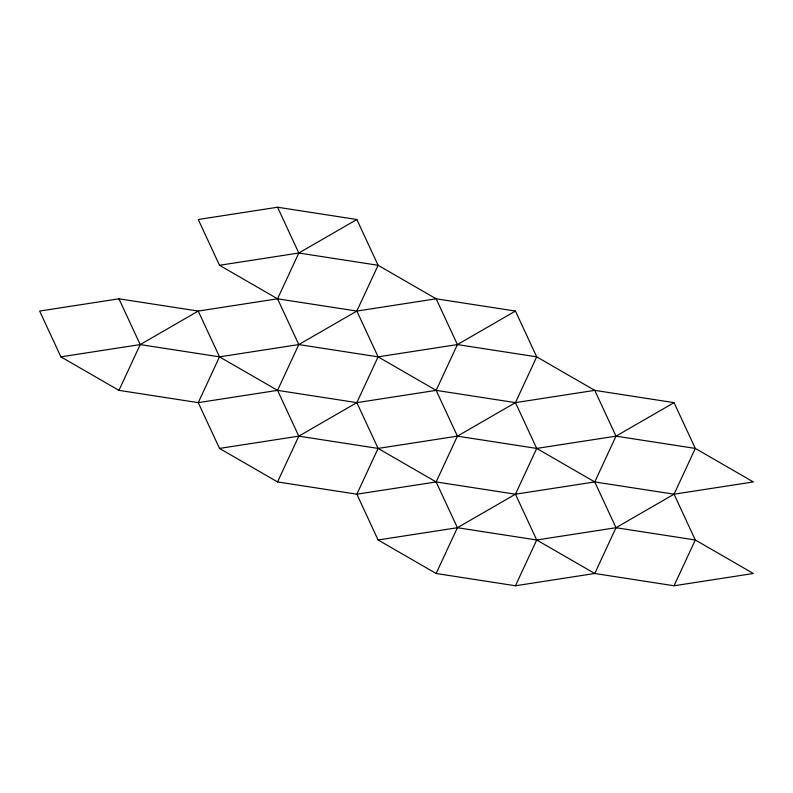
<?xml version="1.0" encoding="UTF-8"?>
<svg xmlns="http://www.w3.org/2000/svg" width="793" height="793" viewBox="0 0 793 793"><rect width="100%" height="100%" fill="white"/><g stroke="black" fill="none" stroke-linecap="round" stroke-linejoin="round"><path stroke-width="1.19" d="M118.95 390.364L140.202 344.578L198.25 311.064L277.55 298.802L356.85 311.064L436.15 298.802L515.45 311.064L536.702 356.85L594.75 390.364L674.05 402.636L695.302 448.422L753.35 481.936L674.05 494.198L594.75 481.936L515.45 494.198L436.15 481.936L356.85 494.198L277.55 481.936L219.502 448.422L198.25 402.636L219.502 356.85L198.25 311.064L118.95 298.802L39.65 311.064L60.902 356.85L118.95 390.364L198.25 402.636L277.55 390.364L356.85 402.636L436.15 390.364L515.45 402.636L594.75 390.364L616.002 436.15L594.75 481.936L616.002 527.712L594.75 573.498L515.45 585.769L436.15 573.498L378.102 539.983L356.85 494.198L378.102 448.422L356.85 402.636L378.102 356.85L356.85 311.064L378.102 265.288L356.85 219.502L277.55 207.231L198.25 219.502L219.502 265.288L277.55 298.802L298.802 344.578L277.55 390.364L298.802 436.15L277.55 481.936M277.55 298.802L298.802 253.017L356.85 219.502M436.15 573.498L457.402 527.712L436.15 481.936L457.402 436.15L436.15 390.364L457.402 344.578L515.45 311.064M219.502 448.422L298.802 436.15L378.102 448.422L457.402 436.15L515.45 402.636L536.702 356.85L457.402 344.578L378.102 356.85L298.802 344.578L219.502 356.85L140.202 344.578L60.902 356.85M378.102 539.983L457.402 527.712L515.45 494.198L536.702 448.422L515.45 402.636M515.45 585.769L536.702 539.983L515.45 494.198M457.402 527.712L536.702 539.983L616.002 527.712L674.05 494.198L695.302 448.422L616.002 436.15L536.702 448.422L457.402 436.15M536.702 539.983L594.75 573.498L674.05 585.769L695.302 539.983L674.05 494.198M298.802 344.578L356.85 311.064M298.802 436.15L356.85 402.636M616.002 436.15L674.05 402.636M219.502 265.288L298.802 253.017L378.102 265.288L436.15 298.802L457.402 344.578M674.05 585.769L753.35 573.498L695.302 539.983L616.002 527.712M378.102 356.85L436.15 390.364M536.702 448.422L594.75 481.936M219.502 356.85L277.55 390.364M378.102 448.422L436.15 481.936M277.55 207.231L298.802 253.017M118.95 298.802L140.202 344.578"/></g></svg>
